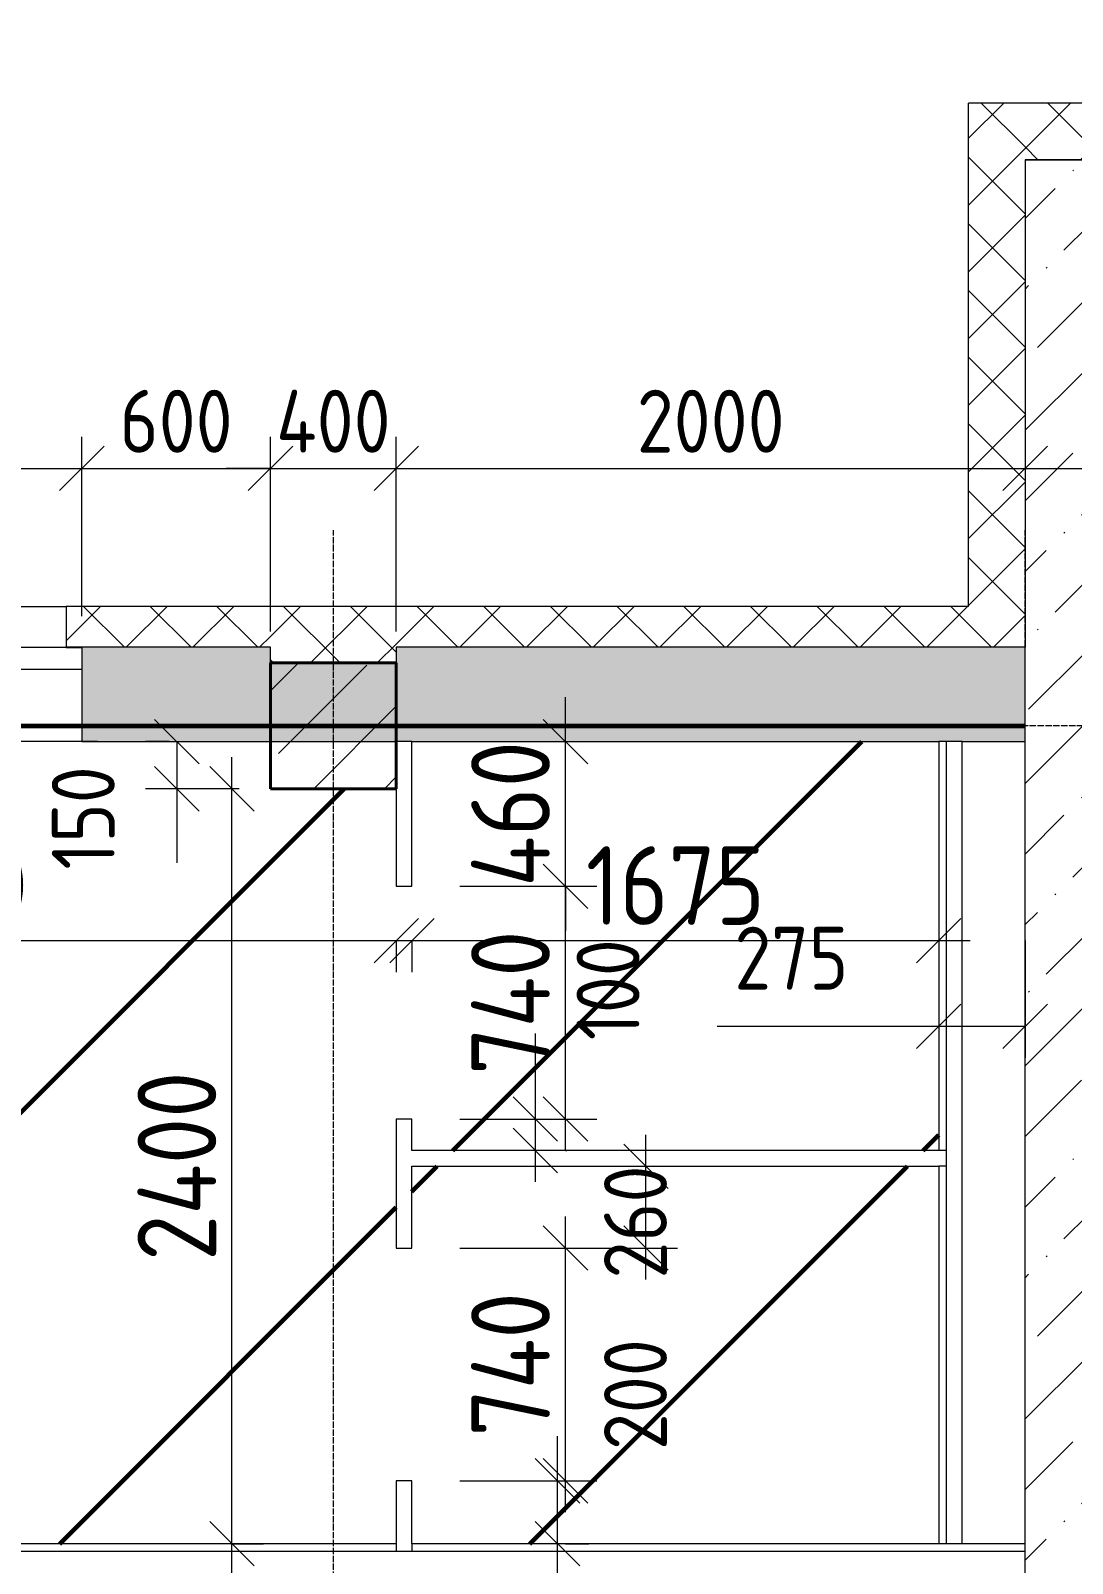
# Model space of a CAD drawing. Header units: millimetres. Extents: x -56773 to 323062, y -262288 to 76460.
# Drawn here: x 38847 to 42159, y -91207 to -86334 of the extents above; entities that cross this region are included whole.
import ezdxf

# ---------------------------------------------------------------- set-up
doc = ezdxf.new("R2010")
doc.units = ezdxf.units.MM
doc.linetypes.add('ADSK_Линия сетки', pattern=[25, 20, -2.5, 0, -2.5])
for name, color, linetype, lineweight in [('1.1)Стяжка керамзит  2 этаж', 5, 'Continuous', 60), ('3.1 Штукатурка внешн стен', 5, 'Continuous', 60), ('_ Окна', 7, 'Continuous', 18), ('Несущие колонны', 7, 'Continuous', 18), ('Окна', 7, 'Continuous', 9), ('Оси', 7, 'Continuous', 9), ('Размеры', 7, 'Continuous', 9), ('Стены внутренние', 7, 'Continuous', 18), ('Стены наружные', 7, 'Continuous', 18), ('Стены штриховка', 7, 'Continuous', 9)]:
    doc.layers.add(name, color=color, linetype=linetype, lineweight=lineweight)
doc.styles.add('GOST Common_2', font='', dxfattribs={"width": 0.9, "height": 250})
doc.styles.add('GOST Common_3', font='', dxfattribs={"width": 0.9, "height": 200})
doc.styles.get('GOST Common_2').set_extended_font_data('GOST Common')
doc.styles.get('GOST Common_3').set_extended_font_data('GOST Common')
doc.dimstyles.new('ADSK_Основной_2_0', dxfattribs={"dimscale": 304.8, "dimtxt": 201.142999, "dimasz": 0.463911, "dimexe": 0.328084, "dimexo": 0.328084, "dimgap": 0.164042, "dimtad": 1, "dimdec": 3, "dimrnd": 0.001, "dimdsep": 46, "dimtxsty": 'GOST Common_3', "dimblk1": 'OBLIQUE', "dimblk2": 'OBLIQUE', "dimsah": 1, "dimcen": 0.09, "dimdle": 0.328084, "dimazin": 2, "dimtfac": 1, "dimtdec": 4, "dimtix": 1, "dimtmove": 0, "dimatfit": 3, "dimfxl": 1, "dimtvp": 1, "dimtolj": 1, "dimtzin": 0, "dimlwd": 20, "dimlwe": 20, "dimarcsym": 2})
doc.dimstyles.new('ADSK_Основной_2_0_1', dxfattribs={"dimscale": 304.8, "dimtxt": 201.142999, "dimasz": 0.463911, "dimexe": 0.328084, "dimexo": 0.328084, "dimgap": 0.164042, "dimtad": 1, "dimdec": 3, "dimrnd": 0.001, "dimdsep": 46, "dimtxsty": 'GOST Common_3', "dimblk1": 'OBLIQUE', "dimblk2": 'OBLIQUE', "dimsah": 1, "dimcen": 0.09, "dimdle": 0.328084, "dimazin": 2, "dimtfac": 1, "dimtdec": 4, "dimtix": 1, "dimtmove": 1, "dimatfit": 3, "dimfxl": 1, "dimtvp": 1, "dimtolj": 1, "dimtzin": 0, "dimlwd": 20, "dimlwe": 20, "dimarcsym": 2})
doc.dimstyles.new('ADSK_Основной_2_0_3', dxfattribs={"dimscale": 304.8, "dimtxt": 201.142999, "dimasz": 0.463911, "dimexe": 0.328084, "dimexo": 0.328084, "dimgap": 0.164042, "dimtad": 1, "dimdec": 3, "dimrnd": 0.001, "dimdsep": 46, "dimtxsty": 'GOST Common_2', "dimblk1": 'OBLIQUE', "dimblk2": 'OBLIQUE', "dimsah": 1, "dimcen": 0.09, "dimdle": 0.328084, "dimazin": 2, "dimtfac": 1, "dimtdec": 4, "dimtix": 1, "dimtmove": 0, "dimatfit": 3, "dimfxl": 1, "dimtvp": 1, "dimtolj": 1, "dimtzin": 0, "dimlwd": 20, "dimlwe": 20, "dimarcsym": 2})
pattern_1 = [(45, (9.36, -97949.04), (84.18955, 308.69595), [396.875, -79.375, 3.353, -76.022])]
pattern_2 = [(45, (9.36, -97949.04), (-106.066, 106.066), []), (135, (9.36, -97949.04), (-106.066, -106.066), [])]

# ---------------------------------------------------------------- blocks, each defined once
blk = doc.blocks.new('ADSK_КолоннаЖБ_Прямоугольная - 400x400 мм-1807143-Кладочный план 2-го этаж')
at = {"layer": 'Несущие колонны', "lineweight": 40}
for p, q in [((-200, 200), (200, 200)), ((-200, -200), (-200, 200)), ((200, 200), (200, -200)), ((200, -200), (-200, -200))]:
    blk.add_line(p, q, dxfattribs=at)
blk = doc.blocks.new('ОКНО L03 _2СТ_RS - ОК-5_1600х2000h-3556607-Кладочный план 2-го этаж')
at = {"layer": '_ Окна'}
for p, q in [((-838.1, -79), (761.9, -79)), ((-838.1, -149), (-838.1, -79)), ((-838.1, -79), (-803.1, -79)), ((-818.1, -79), (-38.1, -79)), ((-38.1, -79), (741.9, -79)), ((761.9, -79), (726.9, -79)), ((761.9, -149), (761.9, -79)), ((-838.1, -149), (761.9, -149)), ((-838.1, -149), (-833.1, -149)), ((-818.1, -149), (-38.1, -149)), ((-38.1, -149), (741.9, -149)), ((761.9, -149), (756.9, -149))]:
    blk.add_line(p, q, dxfattribs=at)
at = {"layer": 'Окна'}
blk.add_line((-888.1, 150), (811.9, 150), dxfattribs=at)
blk = doc.blocks.new('_Oblique')
at = {"color": 0, "linetype": 'ByBlock', "lineweight": -2}
blk.add_line((-0.5, -0.5), (0.5, 0.5), dxfattribs=at)
blk = doc.blocks.new('*D4587')
at = {"layer": 'Defpoints', "color": 0, "transparency": 16777216}
for p in [(39009.4, -87725.6), (37409.4, -88295.1), (39009.4, -88295.1)]:
    blk.add_point(p, dxfattribs=at)
at = {"layer": 'Размеры', "color": 0, "lineweight": 20, "transparency": 16777216}
for p, q in [((37409.4, -88195.1), (37409.4, -87625.6)), ((39009.4, -88195.1), (39009.4, -87625.6)), ((37309.4, -87725.6), (39109.4, -87725.6))]:
    blk.add_line(p, q, dxfattribs=at)
at = {"layer": 'Размеры', "color": 0, "lineweight": 20, "transparency": 16777216, "xscale": 141.4, "yscale": 141.4, "zscale": 141.4, "rotation": 180}
blk.add_blockref('_Oblique', (37409.4, -87725.6), dxfattribs=at)
at = {"layer": 'Размеры', "color": 0, "lineweight": 20, "transparency": 16777216, "xscale": 141.4, "yscale": 141.4, "zscale": 141.4}
blk.add_blockref('_Oblique', (39009.4, -87725.6), dxfattribs=at)
at = {"layer": 'Размеры', "color": 0, "lineweight": 9, "transparency": 16777216, "insert": (38209.4, -87575.6), "char_height": 200, "width": 560.473, "attachment_point": 5, "style": 'GOST Common_3'}
blk.add_mtext('\\A1;1600', dxfattribs=at)
blk = doc.blocks.new('*D4588')
at = {"layer": 'Defpoints', "color": 0, "transparency": 16777216}
for p in [(39609.4, -87725.6), (39009.4, -88295.1), (39609.4, -88344.1)]:
    blk.add_point(p, dxfattribs=at)
at = {"layer": 'Размеры', "color": 0, "lineweight": 20, "transparency": 16777216}
for p, q in [((39009.4, -88195.1), (39009.4, -87625.6)), ((39609.4, -88244.1), (39609.4, -87625.6)), ((38909.4, -87725.6), (39709.4, -87725.6))]:
    blk.add_line(p, q, dxfattribs=at)
at = {"layer": 'Размеры', "color": 0, "lineweight": 20, "transparency": 16777216, "xscale": 141.4, "yscale": 141.4, "zscale": 141.4, "rotation": 180}
blk.add_blockref('_Oblique', (39009.4, -87725.6), dxfattribs=at)
at = {"layer": 'Размеры', "color": 0, "lineweight": 20, "transparency": 16777216, "xscale": 141.4, "yscale": 141.4, "zscale": 141.4}
blk.add_blockref('_Oblique', (39609.4, -87725.6), dxfattribs=at)
at = {"layer": 'Размеры', "color": 0, "lineweight": 9, "transparency": 16777216, "insert": (39309.4, -87575.6), "char_height": 200, "width": 454.106, "attachment_point": 5, "style": 'GOST Common_3'}
blk.add_mtext('\\A1;600', dxfattribs=at)
blk = doc.blocks.new('*D4589')
at = {"layer": 'Defpoints', "color": 0, "transparency": 16777216}
for p in [(40009.4, -87725.6), (39609.4, -88344.1), (40009.4, -88344.1)]:
    blk.add_point(p, dxfattribs=at)
at = {"layer": 'Размеры', "color": 0, "lineweight": 20, "transparency": 16777216}
for p, q in [((39609.4, -88244.1), (39609.4, -87625.6)), ((40009.4, -88244.1), (40009.4, -87625.6)), ((39609.4, -87725.6), (39468, -87725.6)), ((39609.4, -87725.6), (40009.4, -87725.6)), ((40009.4, -87725.6), (40150.8, -87725.6))]:
    blk.add_line(p, q, dxfattribs=at)
at = {"layer": 'Размеры', "color": 0, "lineweight": 20, "transparency": 16777216, "xscale": 141.4, "yscale": 141.4, "zscale": 141.4}
blk.add_blockref('_Oblique', (39609.4, -87725.6), dxfattribs=at)
at = {"layer": 'Размеры', "color": 0, "lineweight": 20, "transparency": 16777216, "xscale": 141.4, "yscale": 141.4, "zscale": 141.4, "rotation": 180}
blk.add_blockref('_Oblique', (40009.4, -87725.6), dxfattribs=at)
at = {"layer": 'Размеры', "color": 0, "lineweight": 9, "transparency": 16777216, "insert": (39809.4, -87575.6), "char_height": 200, "width": 474.561, "attachment_point": 5, "style": 'GOST Common_3'}
blk.add_mtext('\\A1;400', dxfattribs=at)
blk = doc.blocks.new('*D4590')
at = {"layer": 'Defpoints', "color": 0, "transparency": 16777216}
for p in [(42009.4, -87625.6), (42009.4, -87725.6), (40009.4, -88344.1)]:
    blk.add_point(p, dxfattribs=at)
at = {"layer": 'Размеры', "color": 0, "lineweight": 20, "transparency": 16777216}
for p, q in [((40009.4, -88244.1), (40009.4, -87625.6)), ((39909.4, -87725.6), (42109.4, -87725.6)), ((42009.4, -87725.6), (42009.4, -87825.6))]:
    blk.add_line(p, q, dxfattribs=at)
at = {"layer": 'Размеры', "color": 0, "lineweight": 20, "transparency": 16777216, "xscale": 141.4, "yscale": 141.4, "zscale": 141.4, "rotation": 180}
blk.add_blockref('_Oblique', (40009.4, -87725.6), dxfattribs=at)
at = {"layer": 'Размеры', "color": 0, "lineweight": 20, "transparency": 16777216, "xscale": 141.4, "yscale": 141.4, "zscale": 141.4}
blk.add_blockref('_Oblique', (42009.4, -87725.6), dxfattribs=at)
at = {"layer": 'Размеры', "color": 0, "lineweight": 9, "transparency": 16777216, "insert": (41009.4, -87575.6), "char_height": 200, "width": 605.475, "attachment_point": 5, "style": 'GOST Common_3'}
blk.add_mtext('\\A1;2000', dxfattribs=at)
blk = doc.blocks.new('*D4591')
at = {"layer": 'Defpoints', "color": 0, "transparency": 16777216}
for p in [(42009.4, -87625.6), (45809.4, -87625.6), (45809.4, -87725.6)]:
    blk.add_point(p, dxfattribs=at)
at = {"layer": 'Размеры', "color": 0, "lineweight": 20, "transparency": 16777216}
for p, q in [((41909.4, -87725.6), (45909.4, -87725.6)), ((42009.4, -87725.6), (42009.4, -87825.6)), ((45809.4, -87725.6), (45809.4, -87825.6))]:
    blk.add_line(p, q, dxfattribs=at)
at = {"layer": 'Размеры', "color": 0, "lineweight": 20, "transparency": 16777216, "xscale": 141.4, "yscale": 141.4, "zscale": 141.4, "rotation": 180}
blk.add_blockref('_Oblique', (42009.4, -87725.6), dxfattribs=at)
at = {"layer": 'Размеры', "color": 0, "lineweight": 20, "transparency": 16777216, "xscale": 141.4, "yscale": 141.4, "zscale": 141.4}
blk.add_blockref('_Oblique', (45809.4, -87725.6), dxfattribs=at)
at = {"layer": 'Размеры', "color": 0, "lineweight": 9, "transparency": 16777216, "insert": (43909.4, -87575.6), "char_height": 200, "width": 605.475, "attachment_point": 5, "style": 'GOST Common_3'}
blk.add_mtext('\\A1;3800', dxfattribs=at)
blk = doc.blocks.new('*D4981')
at = {"layer": 'Defpoints', "color": 0, "transparency": 16777216}
for p in [(37059.4, -89126.7), (40009.4, -89126.7), (40009.4, -89226.7)]:
    blk.add_point(p, dxfattribs=at)
at = {"layer": 'Размеры', "color": 0, "lineweight": 20, "transparency": 16777216}
for p, q in [((36959.4, -89226.7), (40109.4, -89226.7)), ((37059.4, -89226.7), (37059.4, -89326.7)), ((40009.4, -89226.7), (40009.4, -89326.7))]:
    blk.add_line(p, q, dxfattribs=at)
at = {"layer": 'Размеры', "color": 0, "lineweight": 20, "transparency": 16777216, "xscale": 141.4, "yscale": 141.4, "zscale": 141.4, "rotation": 180}
blk.add_blockref('_Oblique', (37059.4, -89226.7), dxfattribs=at)
at = {"layer": 'Размеры', "color": 0, "lineweight": 20, "transparency": 16777216, "xscale": 141.4, "yscale": 141.4, "zscale": 141.4}
blk.add_blockref('_Oblique', (40009.4, -89226.7), dxfattribs=at)
at = {"layer": 'Размеры', "color": 0, "lineweight": 9, "transparency": 16777216, "insert": (38534.4, -89051.7), "char_height": 250, "width": 605.475, "attachment_point": 5, "style": 'GOST Common_2'}
blk.add_mtext('\\A1;2950', dxfattribs=at)
blk = doc.blocks.new('*D4982')
at = {"layer": 'Defpoints', "color": 0, "transparency": 16777216}
for p in [(40059.4, -89126.7), (41734.4, -89126.7), (41734.4, -89226.7)]:
    blk.add_point(p, dxfattribs=at)
at = {"layer": 'Размеры', "color": 0, "lineweight": 20, "transparency": 16777216}
for p, q in [((39959.4, -89226.7), (41834.4, -89226.7)), ((40059.4, -89226.7), (40059.4, -89326.7)), ((41734.4, -89226.7), (41734.4, -89326.7))]:
    blk.add_line(p, q, dxfattribs=at)
at = {"layer": 'Размеры', "color": 0, "lineweight": 20, "transparency": 16777216, "xscale": 141.4, "yscale": 141.4, "zscale": 141.4, "rotation": 180}
blk.add_blockref('_Oblique', (40059.4, -89226.7), dxfattribs=at)
at = {"layer": 'Размеры', "color": 0, "lineweight": 20, "transparency": 16777216, "xscale": 141.4, "yscale": 141.4, "zscale": 141.4}
blk.add_blockref('_Oblique', (41734.4, -89226.7), dxfattribs=at)
at = {"layer": 'Размеры', "color": 0, "lineweight": 9, "transparency": 16777216, "insert": (40896.9, -89051.7), "char_height": 250, "width": 560.473, "attachment_point": 5, "style": 'GOST Common_2'}
blk.add_mtext('\\A1;1675', dxfattribs=at)
blk = doc.blocks.new('*D4983')
at = {"layer": 'Defpoints', "color": 0, "transparency": 16777216}
for p in [(41734.4, -89126.7), (42009.4, -89126.7), (42009.4, -89499.4)]:
    blk.add_point(p, dxfattribs=at)
at = {"layer": 'Размеры', "color": 0, "lineweight": 20, "transparency": 16777216}
for p, q in [((41734.4, -89226.7), (41734.4, -89599.4)), ((42009.4, -89226.7), (42009.4, -89599.4)), ((41734.4, -89499.4), (41030.1, -89499.4)), ((42009.4, -89499.4), (41634.4, -89499.4))]:
    blk.add_line(p, q, dxfattribs=at)
at = {"layer": 'Размеры', "color": 0, "lineweight": 20, "transparency": 16777216, "xscale": 141.4, "yscale": 141.4, "zscale": 141.4, "rotation": 180}
blk.add_blockref('_Oblique', (41734.4, -89499.4), dxfattribs=at)
at = {"layer": 'Размеры', "color": 0, "lineweight": 20, "transparency": 16777216, "xscale": 141.4, "yscale": 141.4, "zscale": 141.4}
blk.add_blockref('_Oblique', (42009.4, -89499.4), dxfattribs=at)
at = {"layer": 'Размеры', "color": 0, "lineweight": 9, "transparency": 16777216, "insert": (41084.5, -89182.7), "char_height": 200, "width": 454.106, "attachment_point": 1, "line_spacing_factor": 1.022761, "style": 'GOST Common_3'}
blk.add_mtext('\\A1;275', dxfattribs=at)
blk = doc.blocks.new('*D4984')
at = {"layer": 'Defpoints', "color": 0, "transparency": 16777216}
for p in [(39486.8, -88744.1), (39609.4, -88744.1), (39386.8, -91144.1)]:
    blk.add_point(p, dxfattribs=at)
at = {"layer": 'Размеры', "color": 0, "lineweight": 20, "transparency": 16777216}
for p, q in [((39486.8, -91244.1), (39486.8, -88644.1)), ((39509.4, -88744.1), (39386.8, -88744.1)), ((39486.8, -91144.1), (39586.8, -91144.1))]:
    blk.add_line(p, q, dxfattribs=at)
at = {"layer": 'Размеры', "color": 0, "lineweight": 20, "transparency": 16777216, "xscale": 141.4, "yscale": 141.4, "zscale": 141.4}
for p, rotation in [((39486.8, -88744.1), 90), ((39486.8, -91144.1), 270)]:
    blk.add_blockref('_Oblique', p, dxfattribs=dict(at, rotation=rotation))
at = {"layer": 'Размеры', "color": 0, "lineweight": 9, "transparency": 16777216, "insert": (39311.8, -89944.1), "char_height": 250, "width": 625.93, "attachment_point": 5, "rotation": 90, "style": 'GOST Common_2'}
blk.add_mtext('\\A1;2400', dxfattribs=at)
blk = doc.blocks.new('*D4985')
at = {"layer": 'Defpoints', "color": 0, "transparency": 16777216}
for p in [(39311.8, -88594.1), (39386.8, -88594.1), (39609.4, -88744.1)]:
    blk.add_point(p, dxfattribs=at)
at = {"layer": 'Размеры', "color": 0, "lineweight": 20, "transparency": 16777216}
for p, q in [((39286.8, -88594.1), (39211.8, -88594.1)), ((39311.8, -88594.1), (39311.8, -88844.1)), ((39509.4, -88744.1), (39211.8, -88744.1)), ((39311.8, -88744.1), (39311.8, -88979.9))]:
    blk.add_line(p, q, dxfattribs=at)
at = {"layer": 'Размеры', "color": 0, "lineweight": 20, "transparency": 16777216, "xscale": 141.4, "yscale": 141.4, "zscale": 141.4}
for p, rotation in [((39311.8, -88594.1), 90), ((39311.8, -88744.1), 270)]:
    blk.add_blockref('_Oblique', p, dxfattribs=dict(at, rotation=rotation))
at = {"layer": 'Размеры', "color": 0, "lineweight": 9, "transparency": 16777216, "insert": (38914.1, -89001.1), "char_height": 200, "width": 409.104, "attachment_point": 1, "rotation": 90, "line_spacing_factor": 1.022761, "style": 'GOST Common_3'}
blk.add_mtext('\\A1;150', dxfattribs=at)
blk = doc.blocks.new('*D5012')
at = {"layer": 'Defpoints', "color": 0, "transparency": 16777216}
for p in [(40111.4, -89794.1), (40451.8, -89794.1), (40447.7, -89894.1)]:
    blk.add_point(p, dxfattribs=at)
at = {"layer": 'Размеры', "color": 0, "lineweight": 20, "transparency": 16777216}
for p, q in [((40451.8, -89794.1), (40451.8, -89522.2)), ((40211.4, -89794.1), (40551.8, -89794.1)), ((40451.8, -89994.1), (40451.8, -89794.1)), ((40547.7, -89894.1), (40551.8, -89894.1))]:
    blk.add_line(p, q, dxfattribs=at)
at = {"layer": 'Размеры', "color": 0, "lineweight": 20, "transparency": 16777216, "xscale": 141.4, "yscale": 141.4, "zscale": 141.4}
for p, rotation in [((40451.8, -89794.1), 90), ((40451.8, -89894.1), 270)]:
    blk.add_blockref('_Oblique', p, dxfattribs=dict(at, rotation=rotation))
at = {"layer": 'Размеры', "color": 0, "lineweight": 9, "transparency": 16777216, "insert": (40582.8, -89543.4), "char_height": 200, "width": 409.104, "attachment_point": 1, "rotation": 90, "line_spacing_factor": 1.022761, "style": 'GOST Common_3'}
blk.add_mtext('\\A1;100', dxfattribs=at)
blk = doc.blocks.new('*D5013')
at = {"layer": 'Defpoints', "color": 0, "transparency": 16777216}
for p in [(40111.4, -89054.1), (40547.7, -89054.1), (40111.4, -89794.1)]:
    blk.add_point(p, dxfattribs=at)
at = {"layer": 'Размеры', "color": 0, "lineweight": 20, "transparency": 16777216}
for p, q in [((40547.7, -89894.1), (40547.7, -88954.1)), ((40211.4, -89054.1), (40647.7, -89054.1)), ((40211.4, -89794.1), (40647.7, -89794.1))]:
    blk.add_line(p, q, dxfattribs=at)
at = {"layer": 'Размеры', "color": 0, "lineweight": 20, "transparency": 16777216, "xscale": 141.4, "yscale": 141.4, "zscale": 141.4}
for p, rotation in [((40547.7, -89054.1), 90), ((40547.7, -89794.1), 270)]:
    blk.add_blockref('_Oblique', p, dxfattribs=dict(at, rotation=rotation))
at = {"layer": 'Размеры', "color": 0, "lineweight": 9, "transparency": 16777216, "insert": (40372.7, -89424.1), "char_height": 250, "width": 474.561, "attachment_point": 5, "rotation": 90, "style": 'GOST Common_2'}
blk.add_mtext('\\A1;740', dxfattribs=at)
blk = doc.blocks.new('*D5014')
at = {"layer": 'Defpoints', "color": 0, "transparency": 16777216}
for p in [(40447.7, -88594.1), (40547.7, -88594.1), (40111.4, -89054.1)]:
    blk.add_point(p, dxfattribs=at)
at = {"layer": 'Размеры', "color": 0, "lineweight": 20, "transparency": 16777216}
for p, q in [((40547.7, -88594.1), (40547.7, -88452.7)), ((40547.7, -88594.1), (40647.7, -88594.1)), ((40547.7, -89054.1), (40547.7, -88594.1)), ((40211.4, -89054.1), (40647.7, -89054.1)), ((40547.7, -89054.1), (40547.7, -89195.5))]:
    blk.add_line(p, q, dxfattribs=at)
at = {"layer": 'Размеры', "color": 0, "lineweight": 20, "transparency": 16777216, "xscale": 141.4, "yscale": 141.4, "zscale": 141.4}
for p, rotation in [((40547.7, -88594.1), 270), ((40547.7, -89054.1), 90)]:
    blk.add_blockref('_Oblique', p, dxfattribs=dict(at, rotation=rotation))
at = {"layer": 'Размеры', "color": 0, "lineweight": 9, "transparency": 16777216, "insert": (40372.7, -88824.1), "char_height": 250, "width": 474.561, "attachment_point": 5, "rotation": 90, "style": 'GOST Common_2'}
blk.add_mtext('\\A1;460', dxfattribs=at)
blk = doc.blocks.new('*D5015')
at = {"layer": 'Defpoints', "color": 0, "transparency": 16777216}
for p in [(40111.4, -90944.1), (40522, -90944.1), (40447.7, -91144.1)]:
    blk.add_point(p, dxfattribs=at)
at = {"layer": 'Размеры', "color": 0, "lineweight": 20, "transparency": 16777216}
for p, q in [((40522, -90944.1), (40522, -90802.7)), ((40211.4, -90944.1), (40622, -90944.1)), ((40522, -91244.1), (40522, -90944.1)), ((40547.7, -91144.1), (40622, -91144.1))]:
    blk.add_line(p, q, dxfattribs=at)
at = {"layer": 'Размеры', "color": 0, "lineweight": 20, "transparency": 16777216, "xscale": 141.4, "yscale": 141.4, "zscale": 141.4}
for p, rotation in [((40522, -90944.1), 90), ((40522, -91144.1), 270)]:
    blk.add_blockref('_Oblique', p, dxfattribs=dict(at, rotation=rotation))
at = {"layer": 'Размеры', "color": 0, "lineweight": 9, "transparency": 16777216, "insert": (40670.1, -90846.4), "char_height": 200, "width": 454.106, "attachment_point": 1, "rotation": 90, "line_spacing_factor": 1.022761, "style": 'GOST Common_3'}
blk.add_mtext('\\A1;200', dxfattribs=at)
blk = doc.blocks.new('*D5016')
at = {"layer": 'Defpoints', "color": 0, "transparency": 16777216}
for p in [(40111.4, -90204.1), (40547.7, -90204.1), (40111.4, -90944.1)]:
    blk.add_point(p, dxfattribs=at)
at = {"layer": 'Размеры', "color": 0, "lineweight": 20, "transparency": 16777216}
for p, q in [((40547.7, -91044.1), (40547.7, -90104.1)), ((40211.4, -90204.1), (40647.7, -90204.1)), ((40211.4, -90944.1), (40647.7, -90944.1))]:
    blk.add_line(p, q, dxfattribs=at)
at = {"layer": 'Размеры', "color": 0, "lineweight": 20, "transparency": 16777216, "xscale": 141.4, "yscale": 141.4, "zscale": 141.4}
for p, rotation in [((40547.7, -90204.1), 90), ((40547.7, -90944.1), 270)]:
    blk.add_blockref('_Oblique', p, dxfattribs=dict(at, rotation=rotation))
at = {"layer": 'Размеры', "color": 0, "lineweight": 9, "transparency": 16777216, "insert": (40372.7, -90574.1), "char_height": 250, "width": 474.561, "attachment_point": 5, "rotation": 90, "style": 'GOST Common_2'}
blk.add_mtext('\\A1;740', dxfattribs=at)
blk = doc.blocks.new('*D5017')
at = {"layer": 'Defpoints', "color": 0, "transparency": 16777216}
for p in [(40447.7, -89944.1), (40803.4, -89944.1), (40111.4, -90204.1)]:
    blk.add_point(p, dxfattribs=at)
at = {"layer": 'Размеры', "color": 0, "lineweight": 20, "transparency": 16777216}
for p, q in [((40803.4, -90304.1), (40803.4, -89844.1)), ((40547.7, -89944.1), (40903.4, -89944.1)), ((40211.4, -90204.1), (40903.4, -90204.1))]:
    blk.add_line(p, q, dxfattribs=at)
at = {"layer": 'Размеры', "color": 0, "lineweight": 20, "transparency": 16777216, "xscale": 141.4, "yscale": 141.4, "zscale": 141.4}
for p, rotation in [((40803.4, -89944.1), 90), ((40803.4, -90204.1), 270)]:
    blk.add_blockref('_Oblique', p, dxfattribs=dict(at, rotation=rotation))
at = {"layer": 'Размеры', "color": 0, "lineweight": 9, "transparency": 16777216, "insert": (40670.1, -90301.1), "char_height": 200, "width": 454.106, "attachment_point": 1, "rotation": 90, "line_spacing_factor": 1.022761, "style": 'GOST Common_3'}
blk.add_mtext('\\A1;260', dxfattribs=at)

msp = doc.modelspace()

# ---------------------------------------------------------------- hatches: boundary and pattern name
at = {"layer": '1.1)Стяжка керамзит  2 этаж', "transparency": 33554687}
h = msp.add_hatch(dxfattribs=at)
h.set_pattern_fill('ANSI31', color=5, scale=333)
h.paths.add_polyline_path([(34409.3615, -88594.0666), (34009.3615, -88594.0666), (34009.3615, -88744.0666), (33609.3615, -88744.0666), (33609.3615, -88594.0666), (32903.5498, -88594.0666), (32903.5498, -96144.5668), (41383.1934, -96144.5668), (41383.1934, -95344.0666), (41109.3615, -95344.0666), (41109.3615, -95219.0666), (41383.1934, -95219.0666), (41383.1934, -92844.0666), (39734.3615, -92844.0666), (39734.3615, -94344.0666), (40009.3615, -94344.0666), (40034.3615, -94344.0666), (40034.3615, -95219.0666), (40209.3615, -95219.0666), (40209.3615, -95344.0666), (36934.3615, -95344.0666), (36934.3615, -95094.0666), (37059.3615, -95094.0666), (37059.3615, -95219.0666), (39334.3615, -95219.0666), (39334.3615, -93019.0666), (37059.3615, -93019.0666), (37059.3615, -93894.0666), (36934.3615, -93894.0666), (36934.3615, -92694.0666), (37059.3615, -92694.0666), (37059.3615, -92719.0666), (39259.3615, -92719.0666), (39259.3615, -92544.0666), (39384.3615, -92544.0666), (39384.3615, -92719.0666), (41383.1934, -92719.0666), (41383.1934, -91444.0666), (39384.3615, -91444.0666), (39384.3615, -91644.0666), (39259.3615, -91644.0666), (39259.3615, -91444.0666), (38284.3615, -91444.0666), (38284.3615, -91269.0666), (37059.3615, -91269.0666), (37059.3615, -91794.0666), (36934.3615, -91794.0666), (36934.3615, -89869.0666), (37059.3615, -89869.0666), (37059.3615, -91144.0666), (40009.3615, -91144.0666), (40009.3615, -90944.0666), (40059.3615, -90944.0666), (40059.3615, -91144.0666), (41383.1934, -91144.0666), (41383.1934, -89944.0666), (40059.3615, -89944.0666), (40059.3615, -90204.0666), (40009.3615, -90204.0666), (40009.3615, -89794.0666), (40059.3615, -89794.0666), (40059.3615, -89894.0666), (41383.1934, -89894.0666), (41383.1934, -88594.0666), (40059.3615, -88594.0666), (40059.3615, -89054.0666), (40009.3615, -89054.0666), (40009.3615, -88744.0666), (39609.3615, -88744.0666), (39609.3615, -88594.0666), (37059.3615, -88594.0666), (37059.3615, -88969.0666), (36934.3615, -88969.0666), (36934.3615, -88594.0666), (34534.3615, -88594.0666), (34534.3615, -95119.0666), (33034.3615, -95119.0666), (33034.3615, -94994.0666), (33134.3615, -94994.0666), (33134.3615, -94269.0666), (34409.3615, -94269.0666)])
h.paths.add_polyline_path([(41734.3615, -89944.0666), (41383.1934, -89944.0666), (41383.1934, -91144.0666), (41734.3615, -91144.0666)])
h.paths.add_polyline_path([(41734.3615, -88594.0666), (41383.1934, -88594.0666), (41383.1934, -89894.0666), (41734.3615, -89894.0666)])
h.paths.add_polyline_path([(41734.3615, -92844.0666), (41383.1934, -92844.0666), (41383.1934, -95219.0666), (41734.3615, -95219.0666)])
h.paths.add_polyline_path([(41734.3615, -91444.0666), (41383.1934, -91444.0666), (41383.1934, -92719.0666), (41734.3615, -92719.0666)])
h.paths.add_polyline_path([(27884.3615, -88744.0666), (27609.3615, -88744.0666), (27609.3615, -88594.0666), (27009.3615, -88594.0666), (25359.3615, -88594.0666), (24784.3615, -88594.0666), (24784.3615, -94269.0666), (25084.3615, -94269.0666), (25084.3615, -94994.0666), (25209.3615, -94994.0666), (25209.3615, -95119.0666), (24534.3615, -95119.0666), (24534.3615, -94994.0666), (24659.3615, -94994.0666), (24659.3615, -88594.0666), (24423.9062, -88594.0666), (24423.9062, -96144.5668), (32903.5498, -96144.5668), (32903.5498, -88594.0666), (31334.3615, -88594.0666), (31334.3615, -92179.0666), (31209.3615, -92179.0666), (31209.3615, -88594.0666), (30209.3615, -88594.0666), (28559.3615, -88594.0666), (28009.3615, -88594.0666), (28009.3615, -88744.0666), (28009.3615, -92179.0666), (27884.3615, -92179.0666)])
h.paths.add_polyline_path([(27884.3615, -93179.0666), (28009.3615, -93179.0666), (28009.3615, -94269.0666), (29209.3615, -94269.0666), (29209.3615, -94994.0666), (29334.3615, -94994.0666), (29334.3615, -95119.0666), (27934.3615, -95119.0666), (27934.3615, -95719.0666), (27809.3615, -95719.0666), (27809.3615, -95119.0666), (26409.3615, -95119.0666), (26409.3615, -94994.0666), (26534.3615, -94994.0666), (26534.3615, -94269.0666), (27884.3615, -94269.0666)], flags=16)
h.paths.add_polyline_path([(27909.3615, -93204.0666), (27984.3615, -93204.0666), (27984.3615, -94294.0666), (27909.3615, -94294.0666)], flags=0)
h.paths.add_polyline_path([(28509.3615, -94344.0666), (28509.3615, -94844.0666), (28009.3615, -94844.0666), (28009.3615, -94744.0666), (27609.3615, -94744.0666), (27609.3615, -94344.0666)], flags=0)
h.paths.add_polyline_path([(27609.3615, -94344.0666), (28009.3615, -94344.0666), (28009.3615, -94744.0666), (27609.3615, -94744.0666)], flags=0)
h.paths.add_polyline_path([(26434.3615, -95019.0666), (29309.3615, -95019.0666), (29309.3615, -95094.0666), (26434.3615, -95094.0666)], flags=0)
h.paths.add_polyline_path([(27834.3615, -95144.0666), (27909.3615, -95144.0666), (27909.3615, -95694.0666), (27834.3615, -95694.0666)], flags=0)
h.paths.add_polyline_path([(30659.3615, -94269.0666), (31209.3615, -94269.0666), (31209.3615, -93179.0666), (31334.3615, -93179.0666), (31334.3615, -94269.0666), (31709.3615, -94269.0666), (31709.3615, -94994.0666), (31834.3615, -94994.0666), (31834.3615, -95119.0666), (30534.3615, -95119.0666), (30534.3615, -94994.0666), (30659.3615, -94994.0666)], flags=16)
h.paths.add_polyline_path([(30684.3615, -94294.0666), (31234.3615, -94294.0666), (31234.3615, -93204.0666), (31309.3615, -93204.0666), (31309.3615, -94294.0666), (31684.3615, -94294.0666), (31684.3615, -95019.0666), (31809.3615, -95019.0666), (31809.3615, -95094.0666), (30559.3615, -95094.0666), (30559.3615, -95019.0666), (30684.3615, -95019.0666)], flags=0)
h.paths.add_polyline_path([(30734.3615, -94344.0666), (31634.3615, -94344.0666), (31634.3615, -94994.0666), (30734.3615, -94994.0666)], flags=0)
at = {"layer": 'Несущие колонны', "lineweight": 9}
h = msp.add_hatch(dxfattribs=at)
h.set_pattern_fill('FP_1', color=256, style=0, pattern_type=2)
h.set_pattern_definition([(45, (9.36, -97949.04), (-224.5064, 224.5064), []), (45, (233.87, -97949.04), (-224.5064, 224.5064), [396.875, -79.375, 3.353, -76.022])])
h.paths.add_polyline_path([(39609.3615, -88744.0666), (40009.3615, -88744.0666), (40009.3615, -88344.0666), (39609.3615, -88344.0666), (39609.3615, -88572.0232)])
at = {"layer": 'Стены внутренние', "lineweight": 9}
h = msp.add_hatch(dxfattribs=at)
h.set_pattern_fill('FP_2', color=256, style=0, pattern_type=2)
h.set_pattern_definition(pattern_1)
h.paths.add_polyline_path([(41848.5876, -88594.0666), (42009.3615, -88594.0666), (42009.3615, -88294.0666), (40009.3615, -88294.0666), (40009.3615, -88344.0666), (39609.3615, -88344.0666), (39609.3615, -88294.0666), (39009.3615, -88295.0666), (39009.3615, -88594.0666), (41809.3615, -88594.0666)])
h.paths.add_polyline_path([(21509.3615, -88594.0666), (22609.3615, -88594.0666), (22609.3615, -88295.0666), (21009.3615, -88295.0666), (21009.3615, -88594.0666), (21484.3615, -88594.0666)])
h.paths.add_polyline_path([(30266.1372, -88594.0666), (31409.3615, -88594.0666), (31409.3615, -88295.0666), (30209.3615, -88295.0666), (30209.3615, -88594.0666)])
h.paths.add_polyline_path([(33161.7498, -88594.0666), (34609.3615, -88594.0666), (34609.3615, -88295.0666), (33009.3615, -88295.0666), (33009.3615, -88594.0666)])
h.paths.add_polyline_path([(37059.3615, -88594.0666), (37409.3615, -88594.0666), (37409.3615, -88295.0666), (36209.3615, -88295.0666), (36209.3615, -88594.0666), (37034.3615, -88594.0666)])
h.paths.add_polyline_path([(27609.3615, -88594.0666), (27609.3615, -88294.0666), (27009.3615, -88295.0666), (27009.3615, -88594.0666), (27370.5247, -88594.0666)])
h.paths.add_polyline_path([(28009.3615, -88594.0666), (28609.3615, -88594.0666), (28609.3615, -88295.0666), (27994.7859, -88294.0666), (27994.7859, -88344.0666), (28009.3615, -88344.0666)])
h.paths.add_polyline_path([(24659.3615, -88594.0666), (25409.3615, -88594.0666), (25409.3615, -88295.0666), (24209.3615, -88295.0666), (24209.3615, -88594.0666), (24474.9121, -88594.0666)])
h.paths.add_polyline_path([(12892.4618, -88594.0666), (14609.3615, -88594.0666), (14609.3615, -88344.0666), (15009.3615, -88344.0666), (15009.3615, -88594.0666), (15609.3615, -88594.0666), (15609.3615, -88344.0666), (16009.3615, -88344.0666), (16009.3615, -88594.0666), (16609.3615, -88594.0666), (16609.3615, -88295.0666), (12609.3615, -88294.0666), (12609.3615, -88594.0666)])
h.paths.add_polyline_path([(19409.3615, -88594.0666), (19409.3615, -88295.0666), (18209.3615, -88295.0666), (18209.3615, -88594.0666), (18684.3615, -88594.0666)])
at = {"layer": 'Стены наружные', "lineweight": 9}
h = msp.add_hatch(dxfattribs=at)
h.set_pattern_fill('FP_4', color=256, style=0, pattern_type=2)
h.set_pattern_definition(pattern_2)
h.paths.add_polyline_path([(41829.3615, -88294.0666), (42009.3615, -88294.0666), (42009.3615, -86564.0666), (41829.3615, -86564.0666), (41829.3615, -88164.0666)])
h = msp.add_hatch(dxfattribs=at)
h.set_pattern_fill('FP_4', color=256, style=0, pattern_type=2)
h.set_pattern_definition(pattern_2)
h.paths.add_polyline_path([(42209.3615, -86744.0666), (42420.3169, -86744.0666), (42420.3169, -86564.0666), (42009.3615, -86564.0666), (42009.3615, -86744.0666)])
h.paths.add_polyline_path([(45609.3615, -86744.0666), (45989.3615, -86744.0666), (45989.3615, -86564.0666), (45420.3169, -86564.0666), (45420.3169, -86744.0666)])
h = msp.add_hatch(dxfattribs=at)
h.set_pattern_fill('FP_2', color=256, style=0, pattern_type=2)
h.set_pattern_definition(pattern_1)
h.paths.add_polyline_path([(42009.3615, -95344.0666), (42209.3615, -95344.0666), (42209.3615, -86744.0666), (42009.3615, -86744.0666), (42009.3615, -95319.0666)])
h = msp.add_hatch(dxfattribs=at)
h.set_pattern_fill('FP_4', color=256, style=0, pattern_type=2)
h.set_pattern_definition(pattern_2)
h.paths.add_polyline_path([(41829.3615, -88294.0666), (41829.3615, -88164.0666), (40009.3615, -88164.0666), (40009.3615, -88294.0666), (40400.7813, -88294.0666)])
h.paths.add_polyline_path([(31459.3615, -88294.0666), (31459.3615, -88164.0666), (30159.3615, -88164.0666), (30159.3615, -88294.0666), (30266.1372, -88294.0666)])
h.paths.add_polyline_path([(37459.3615, -88294.0666), (37459.3615, -88164.0666), (36159.3615, -88164.0666), (36159.3615, -88294.0666)])
h.paths.add_polyline_path([(34659.3615, -88294.0666), (34659.3615, -88164.0666), (32959.3615, -88164.0666), (32959.3615, -88294.0666), (33161.7498, -88294.0666)])
h.paths.add_polyline_path([(39609.3615, -88294.0666), (39609.3615, -88164.0666), (38959.3615, -88164.0666), (38959.3615, -88294.0666)])
h.paths.add_polyline_path([(27609.3615, -88294.0666), (27609.3615, -88164.0666), (26959.3615, -88164.0666), (26959.3615, -88294.0666), (27370.5247, -88294.0666)])
h.paths.add_polyline_path([(24159.3615, -88294.0666), (25459.3615, -88294.0666), (25459.3615, -88164.0666), (24159.3615, -88164.0666)])
h.paths.add_polyline_path([(21579.2995, -88294.0666), (22659.3615, -88294.0666), (22659.3615, -88164.0666), (20959.3615, -88164.0666), (20959.3615, -88294.0666)])
h.paths.add_polyline_path([(27994.7859, -88294.0666), (28659.3615, -88294.0666), (28659.3615, -88164.0666), (27994.7859, -88164.0666)])
h.paths.add_polyline_path([(19459.3615, -88294.0666), (19459.3615, -88164.0666), (18159.3615, -88164.0666), (18159.3615, -88294.0666), (18683.6869, -88294.0666)])
h.paths.add_polyline_path([(15788.0744, -88294.0666), (16659.3615, -88294.0666), (16659.3615, -88164.0666), (12789.3615, -88164.0666), (12789.3615, -88294.0666), (12892.4618, -88294.0666)])
h = msp.add_hatch(dxfattribs=at)
h.set_pattern_fill('FP_4', color=256, style=0, pattern_type=2)
h.set_pattern_definition(pattern_2)
h.paths.add_polyline_path([(40009.3615, -88344.0666), (40009.3615, -88164.0666), (39609.3615, -88164.0666), (39609.3615, -88344.0666)])

# ---------------------------------------------------------------- linework, layer by layer
at = {"layer": '3.1 Штукатурка внешн стен'}
msp.add_lwpolyline([(-19540.6385, -79244.0666), (-19540.6385, -74194.0666), (-3190.6385, -74194.0666), (-3190.6385, -88544.0666), (8809.3615, -88544.0666), (8809.3615, -95344.0666), (12609.3615, -95344.0666), (12609.3615, -88544.0666), (42009.3615, -88544.0666)], dxfattribs=at)
at = {"layer": 'Несущие колонны', "lineweight": 9}
for p, q in [((40009.3615, -88344.0666), (39609.3615, -88344.0666)), ((39609.3615, -88344.0666), (39609.3615, -88744.0666)), ((40009.3615, -88744.0666), (40009.3615, -88344.0666)), ((39609.3615, -88744.0666), (40009.3615, -88744.0666))]:
    msp.add_line(p, q, dxfattribs=at)
at = {"layer": 'Оси', "linetype": 'ADSK_Линия сетки', "lineweight": 5}
for p, q in [((39809.3615, -108922.9178), (39809.3615, -87921.5904)), ((42009.3615, -108922.9178), (42009.3615, -87921.5904)), ((62525.08, -88544.0666), (-25230.7352, -88544.0666))]:
    msp.add_line(p, q, dxfattribs=at)
at = {"layer": 'Стены внутренние', "lineweight": 5}
for p, q in [((38959.3615, -88294.0666), (38959.3615, -88295.0666)), ((38959.3615, -88295.0666), (39009.3615, -88295.0666)), ((39009.3615, -88295.0666), (39009.3615, -88594.0666)), ((39009.3615, -88594.0666), (37409.3615, -88594.0666)), ((39009.3615, -88594.0666), (40009.3615, -88594.0666)), ((40009.3615, -88594.0666), (40009.3615, -89054.0666)), ((40059.3615, -88594.0666), (41734.3615, -88594.0666)), ((40059.3615, -89054.0666), (40059.3615, -88594.0666)), ((41734.3615, -88594.0666), (41734.3615, -89894.0666)), ((41809.3615, -88594.0666), (42009.3615, -88594.0666)), ((41809.3615, -91144.0666), (41809.3615, -88594.0666)), ((40009.3615, -89054.0666), (40059.3615, -89054.0666)), ((40009.3615, -89794.0666), (40009.3615, -90204.0666)), ((40059.3615, -89794.0666), (40009.3615, -89794.0666)), ((40059.3615, -89894.0666), (40059.3615, -89794.0666)), ((41734.3615, -89894.0666), (40059.3615, -89894.0666)), ((40059.3615, -89944.0666), (41734.3615, -89944.0666)), ((40059.3615, -90204.0666), (40059.3615, -89944.0666)), ((41734.3615, -89944.0666), (41734.3615, -91144.0666)), ((40009.3615, -90204.0666), (40059.3615, -90204.0666)), ((40009.3615, -90944.0666), (40009.3615, -91144.0666)), ((40059.3615, -90944.0666), (40009.3615, -90944.0666)), ((40059.3615, -91144.0666), (40059.3615, -90944.0666)), ((40009.3615, -91144.0666), (37059.3615, -91144.0666)), ((42009.3615, -91144.0666), (40059.3615, -91144.0666))]:
    msp.add_line(p, q, dxfattribs=at)
at = {"layer": 'Стены наружные', "lineweight": 9}
for p, q in [((41829.3615, -88164.0666), (41829.3615, -86564.0666)), ((43109.3615, -86564.0666), (41829.3615, -86564.0666)), ((42209.3615, -86744.0666), (42009.3615, -86744.0666)), ((42009.3615, -86744.0666), (42009.3615, -88294.0666)), ((42009.3615, -86744.0666), (42209.3615, -86744.0666)), ((37459.3615, -88164.0666), (38959.3615, -88164.0666)), ((38959.3615, -88164.0666), (38959.3615, -88294.0666)), ((41829.3615, -88164.0666), (38959.3615, -88164.0666)), ((42009.3615, -88294.0666), (41829.3615, -88294.0666)), ((42009.3615, -91144.0666), (42009.3615, -88594.0666))]:
    msp.add_line(p, q, dxfattribs=at)
at = {"layer": 'Стены штриховка', "lineweight": 9}
for p, q in [((39609.3615, -88294.0666), (38959.3615, -88294.0666)), ((39609.3615, -88344.0666), (39609.3615, -88294.0666)), ((41829.3615, -88294.0666), (40009.3615, -88294.0666)), ((40009.3615, -88294.0666), (40009.3615, -88344.0666)), ((42009.3615, -88594.0666), (42009.3615, -88294.0666)), ((40009.3615, -88344.0666), (39609.3615, -88344.0666)), ((40059.3615, -88594.0666), (40009.3615, -88594.0666)), ((41809.3615, -88594.0666), (41734.3615, -88594.0666)), ((41759.3615, -91144.0666), (41759.3615, -88594.0666)), ((41759.3615, -89894.0666), (41734.3615, -89894.0666)), ((41759.3615, -89944.0666), (41734.3615, -89944.0666)), ((40009.3615, -91144.0666), (40009.3615, -91169.0666)), ((40059.3615, -91144.0666), (40059.3615, -91169.0666)), ((42009.3615, -91269.0666), (42009.3615, -91144.0666)), ((42009.3615, -91169.0666), (37034.3615, -91169.0666))]:
    msp.add_line(p, q, dxfattribs=at)

# ---------------------------------------------------------------- block references
at = {"layer": 'Несущие колонны', "lineweight": 40, "rotation": 89.9999999999999}
msp.add_blockref('ADSK_КолоннаЖБ_Прямоугольная - 400x400 мм-1807143-Кладочный план 2-го этаж', (39809.3615, -88544.0666), dxfattribs=at)
at = {"layer": 'Окна', "rotation": 180}
msp.add_blockref('ОКНО L03 _2СТ_RS - ОК-5_1600х2000h-3556607-Кладочный план 2-го этаж', (38171.2615, -88444.0666), dxfattribs=at)

# ---------------------------------------------------------------- dimensions: what is measured, and where the dimension line sits
at = {"layer": 'Размеры', "lineweight": 9}
for base, p1, p2, dimstyle, override, picture, middle in [((39009.3615, -87725.5648), (37409.3615, -88295.0666), (39009.3615, -88295.0666), 'ADSK_Основной_2_0_1', {"dimpost": '<>', "dimfxl": 1600}, '*D4587', (38209.3615, -87575.5648)), ((39609.3615, -87725.5648), (39009.3615, -88295.0666), (39609.3615, -88344.0666), 'ADSK_Основной_2_0_1', {"dimpost": '<>', "dimfxl": 601.997508}, '*D4588', (39309.3615, -87575.5648)), ((40009.3615, -87725.5648), (39609.3615, -88344.0666), (40009.3615, -88344.0666), 'ADSK_Основной_2_0_1', {"dimpost": '<>', "dimfxl": 400}, '*D4589', (39809.3615, -87575.5648)), ((42009.3615, -87725.5648), (40009.3615, -88344.0666), (42009.3615, -87625.5799), 'ADSK_Основной_2_0_1', {"dimpost": '<>', "dimfxl": 2125.140708}, '*D4590', (41009.3615, -87575.5648)), ((45809.3615, -87725.5648), (42009.3615, -87625.5799), (45809.3615, -87625.5799), 'ADSK_Основной_2_0_1', {"dimpost": '<>', "dimfxl": 3800}, '*D4591', (43909.3615, -87575.5648)), ((40009.3615, -89226.6805), (37059.3615, -89126.6956), (40009.3615, -89126.6956), 'ADSK_Основной_2_0_3', {"dimpost": '<>', "dimfxl": 2950}, '*D4981', (38534.3615, -89051.6805)), ((41734.3615, -89226.6805), (40059.3615, -89126.6956), (41734.3615, -89126.6956), 'ADSK_Основной_2_0_3', {"dimpost": '<>', "dimfxl": 1675}, '*D4982', (40896.8615, -89051.6805))]:
    dim = msp.add_linear_dim(base=base, p1=p1, p2=p2, dimstyle=dimstyle, override=override, dxfattribs=at)
    dim.commit()
    dim.dimension.update_dxf_attribs({"geometry": picture, "text_midpoint": middle})
for base, p1, p2, override, picture, middle in [((40547.7298, -88594.0666), (40111.3615, -89054.0666), (40447.7449, -88594.0666), {"dimpost": '<>', "dimfxl": 569.871758}, '*D5014', (40372.7298, -88824.0666)), ((39486.8171, -88744.0666), (39386.8322, -91144.0666), (39609.3615, -88744.0666), {"dimpost": '<>', "dimfxl": 2410.294442}, '*D4984', (39311.8171, -89944.0666)), ((40547.7298, -89054.0666), (40111.3615, -89794.0666), (40111.3615, -89054.0666), {"dimpost": '<>', "dimfxl": 740}, '*D5013', (40372.7298, -89424.0666)), ((40547.7298, -90204.0666), (40111.3615, -90944.0666), (40111.3615, -90204.0666), {"dimpost": '<>', "dimfxl": 740}, '*D5016', (40372.7298, -90574.0666))]:
    dim = msp.add_linear_dim(base=base, p1=p1, p2=p2, angle=90, dimstyle='ADSK_Основной_2_0_3', override=override, dxfattribs=at)
    dim.commit()
    dim.dimension.update_dxf_attribs({"geometry": picture, "text_midpoint": middle})
for base, p1, p2, override, picture, middle in [((39311.7635, -88594.0666), (39609.3615, -88744.0666), (39386.8322, -88594.0666), {"dimpost": '<>', "dimfxl": 268.36411}, '*D4985', (39047.4778, -88979.8679)), ((40451.8301, -89794.0666), (40447.7449, -89894.0666), (40111.3615, -89794.0666), {"dimpost": '<>', "dimfxl": 350.932786}, '*D5012', (40716.1158, -89522.2011)), ((40803.4079, -89944.0666), (40111.3615, -90204.0666), (40447.7449, -89944.0666), {"dimpost": '<>', "dimfxl": 425.151526}, '*D5017', (40803.4079, -90074.0666)), ((40521.9793, -90944.0666), (40447.7449, -91144.0666), (40111.3615, -90944.0666), {"dimpost": '<>', "dimfxl": 391.348719}, '*D5015', (40803.4079, -90802.6666))]:
    dim = msp.add_linear_dim(base=base, p1=p1, p2=p2, angle=90, dimstyle='ADSK_Основной_2_0', override=override, dxfattribs=at)
    dim.commit()
    dim.dimension.update_dxf_attribs({"geometry": picture, "text_midpoint": middle, "dimtype": 160, "text_rotation": 90})
dim = msp.add_linear_dim(base=(42009.3615, -89499.3936), p1=(41734.3615, -89126.6956), p2=(42009.3615, -89126.6956), dimstyle='ADSK_Основной_2_0', override={"dimpost": '<>', "dimfxl": 275}, dxfattribs=at)
dim.commit()
dim.dimension.update_dxf_attribs({"geometry": '*D4983', "text_midpoint": (41311.5329, -89499.3936), "dimtype": 160})

doc.saveas('drawing.dxf')
